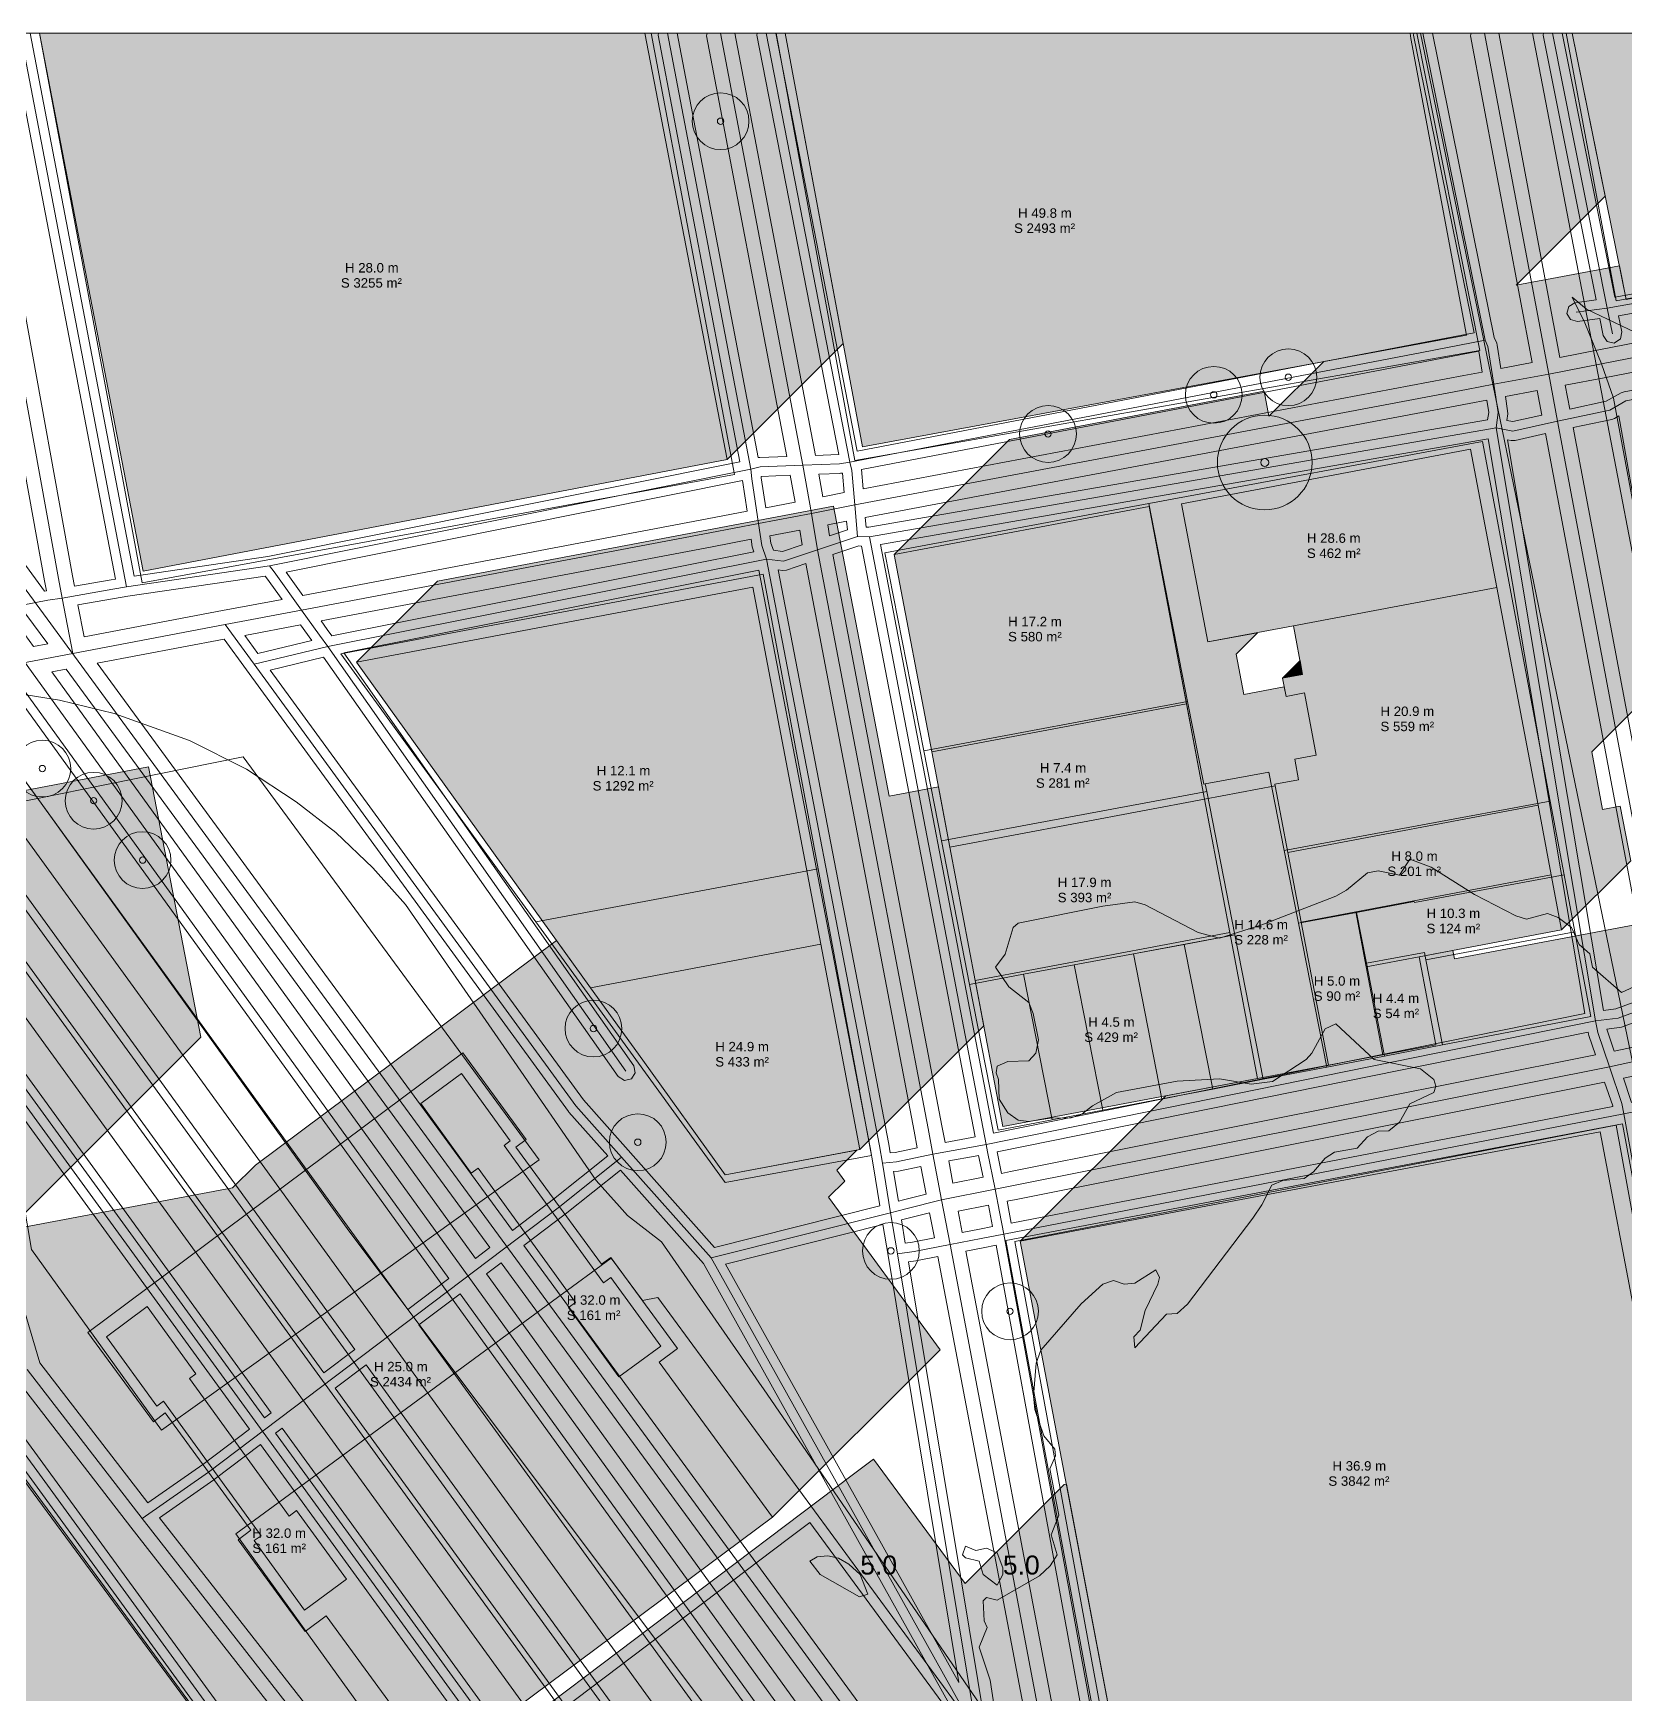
# Model space of a CAD drawing. Header units: metres. Extents: x -8 to 1190, y -11 to 1223.
# Drawn here: x 576 to 744, y 1043.2 to 1218.6 of the extents above; entities that cross this region are included whole.
import ezdxf

# ---------------------------------------------------------------- set-up
doc = ezdxf.new("R2010")
doc.units = ezdxf.units.M
doc.header["$MEASUREMENT"] = 0
for name, color, linetype, lineweight, true_color in [('TPX_BUILDING_AREAS_TEXT', 7, 'CONTINUOUS', 0, 0x000000), ('TPX_BUILDING_HEIGHTS_TEXT', 7, 'CONTINUOUS', 0, 0x000000), ('TPX_BUILDINGS', 7, 'CONTINUOUS', 0, 0x000000), ('TPX_BUILDINGS_HATCH', 7, 'CONTINUOUS', 0, 0xf0f0f0), ('TPX_BUILDINGS_SHADOWS_HATCH', 7, 'CONTINUOUS', 0, 0x000000), ('TPX_BUILDINGS_SHADOWS_OUTLINES', 7, 'CONTINUOUS', 0, 0x000000), ('TPX_CADASTRES', 7, 'CONTINUOUS', 0, 0x646464), ('TPX_CONTOUR_LINES_5M', 7, 'CONTINUOUS', 0, 0x969696), ('TPX_CONTOUR_LINES_5M_TEXT', 7, 'CONTINUOUS', 0, 0x000000), ('TPX_FRAME_PROJECT', 7, 'CONTINUOUS', 0, 0x000000), ('TPX_RAILWAYS_AXES', 7, 'CONTINUOUS', 0, 0x464646), ('TPX_ROADS_AXES', 7, 'CONTINUOUS', 0, 0x323232), ('TPX_ROADS_CONTOURS', 7, 'CONTINUOUS', 0, 0x646464), ('TPX_VEGETATION_TREES_INDIVIDUAL', 7, 'CONTINUOUS', 0, 0x136734)]:
    doc.layers.add(name, color=color, linetype=linetype, lineweight=lineweight, true_color=true_color)
doc.styles.add('TPX_TEXTE', font='arial.ttf')

# ---------------------------------------------------------------- blocks, each defined once
blk = doc.blocks.new('TREETR003_CR030')
at = {"layer": 'TPX_VEGETATION_TREES_INDIVIDUAL'}
for radius in [3, 0.333]:
    blk.add_circle((0, 0, 0.04), radius, dxfattribs=at)
blk = doc.blocks.new('TREETR004_CR050')
at = {"layer": 'TPX_VEGETATION_TREES_INDIVIDUAL'}
for radius in [5, 0.417]:
    blk.add_circle((0, 0, 0.04), radius, dxfattribs=at)

msp = doc.modelspace()

# ---------------------------------------------------------------- hatches: boundary and pattern name
at = {"layer": 'TPX_BUILDINGS_HATCH'}
for points in [[(640.59, 1218.59), (576.65, 1218.59), (587.59, 1161.78), (649.25, 1173.58), (640.59, 1218.59)], [(721.37, 1218.59), (655.4, 1218.59), (663.54, 1174.91), (699.76, 1181.61), (727.32, 1186.71), (721.47, 1218.05), (721.37, 1218.59)], [(784.82, 1218.59), (738.49, 1218.59), (744.2, 1190.48), (788.5, 1198.97), (784.82, 1218.59)], [(727.74, 1174.65), (697.23, 1168.9), (700.01, 1154.3), (709.07, 1156), (730.52, 1160.04), (727.74, 1174.65)], [(693.81, 1168.61), (666.9, 1163.54), (670.86, 1142.71), (697.76, 1147.78), (693.81, 1168.61)], [(651.96, 1160.07), (610.13, 1152.15), (634.85, 1117.77), (659.15, 1122.37), (651.96, 1160.07)], [(709.61, 1139.75), (707.11, 1139.27), (707.14, 1139.1), (708.47, 1132.07), (734.89, 1137.05), (730.52, 1160.04), (709.07, 1156), (710.03, 1150.88), (707.91, 1150.49), (708.28, 1148.55), (710.22, 1148.91), (711.47, 1142.33), (709.2, 1141.91), (709.61, 1139.75)], [(697.76, 1147.78), (670.86, 1142.71), (672.77, 1132.62), (699.68, 1137.69), (697.76, 1147.78)], [(707.14, 1139.1), (699.68, 1137.69), (702.36, 1123.6), (705.28, 1108.2), (712.75, 1109.6), (709.87, 1124.71), (708.47, 1132.07), (707.14, 1139.1)], [(699.68, 1137.69), (672.77, 1132.62), (675.45, 1118.53), (702.36, 1123.6), (699.68, 1137.69)], [(734.89, 1137.05), (708.47, 1132.07), (709.87, 1124.71), (715.63, 1125.79), (736.28, 1129.69), (734.89, 1137.05)], [(736.28, 1129.69), (715.63, 1125.79), (716.73, 1120), (722.33, 1121.06), (737.38, 1123.88), (736.28, 1129.69)], [(715.63, 1125.79), (709.87, 1124.71), (712.75, 1109.6), (718.5, 1110.68), (716.73, 1120), (715.63, 1125.79)], [(702.36, 1123.6), (675.45, 1118.53), (678.38, 1103.13), (705.28, 1108.2), (702.36, 1123.6)], [(659.15, 1122.37), (634.85, 1117.77), (640.35, 1110.12), (649.05, 1098.01), (663.29, 1100.7), (659.15, 1122.37)], [(722.33, 1121.06), (716.73, 1120), (718.5, 1110.68), (724.1, 1111.74), (722.33, 1121.06)], [(621.23, 1108.72), (616.93, 1105.54), (622.25, 1098.21), (622.96, 1098.73), (633.25, 1084.53), (632.53, 1084.01), (637.84, 1076.68), (642.26, 1079.94), (637, 1087.19), (636.22, 1086.62), (625.71, 1101.12), (626.37, 1101.62), (621.23, 1108.72)], [(741.44, 1102.55), (680.22, 1091), (691.72, 1030.41), (717.1, 1035.2), (728.14, 1037.27), (752.94, 1041.95), (741.44, 1102.55)], [(588.03, 1084.1), (583.73, 1080.92), (589.05, 1073.59), (589.76, 1074.12), (600.05, 1059.91), (599.34, 1059.39), (604.65, 1052.06), (609.06, 1055.32), (603.81, 1062.57), (603.03, 1061.99), (592.51, 1076.5), (593.18, 1076.99), (588.03, 1084.1)], [(569.2, 1069.42), (518.79, 1059.92), (530.17, 999.98), (598.13, 1012.78), (592.58, 1041.95), (571.91, 1069.93), (569.2, 1069.42)], [(655.74, 1059.6), (616.95, 1030.29), (625.75, 1018.34), (676.64, 1027.67), (674.84, 1037.36), (674.58, 1038.75), (657.99, 1061.29), (655.74, 1059.6)]]:
    msp.add_hatch(color=256, dxfattribs=at).paths.add_polyline_path(points)
h = msp.add_hatch(color=256, dxfattribs=at)
h.paths.add_polyline_path([(621.35, 1110.9), (581.77, 1081.38), (588.69, 1071.93), (589.94, 1072.87), (594.5, 1066.63), (598.98, 1060.49), (597.64, 1059.49), (604.72, 1049.8), (606.94, 1051.45), (618.62, 1035.46), (654.06, 1061.87), (642.1, 1078.25), (644.01, 1079.68), (636.98, 1089.3), (636, 1088.57), (631.55, 1094.65), (626.96, 1100.93), (628.05, 1101.74), (621.35, 1110.9)])
h.paths.add_polyline_path([(583.73, 1080.92), (588.03, 1084.1), (593.18, 1076.99), (592.51, 1076.5), (603.03, 1061.99), (603.81, 1062.57), (609.06, 1055.32), (604.65, 1052.06), (599.34, 1059.39), (600.05, 1059.91), (589.76, 1074.12), (589.05, 1073.59), (583.73, 1080.92)], flags=16)
h.paths.add_polyline_path([(616.93, 1105.54), (621.23, 1108.72), (626.37, 1101.62), (625.71, 1101.12), (636.22, 1086.62), (637, 1087.19), (642.26, 1079.94), (637.84, 1076.68), (632.53, 1084.01), (633.25, 1084.53), (622.96, 1098.73), (622.25, 1098.21), (616.93, 1105.54)], flags=16)
at = {"layer": 'TPX_BUILDINGS_SHADOWS_HATCH'}
for points in [[(655.4, 1218.59), (640.59, 1218.59), (649.25, 1173.58), (661.51, 1185.83), (655.4, 1218.59)], [(679.07, 1175.7), (666.9, 1163.54), (693.81, 1168.61), (697.8, 1147.61), (699.68, 1137.69), (707.14, 1139.1), (707.11, 1139.27), (709.61, 1139.75), (709.2, 1141.91), (711.47, 1142.33), (710.22, 1148.91), (708.28, 1148.55), (708.09, 1149.55), (703.81, 1148.74), (703, 1153.01), (705.26, 1155.28), (700.01, 1154.3), (697.23, 1168.9), (727.74, 1174.65), (730.52, 1160.04), (734.89, 1137.05), (736.28, 1129.69), (737.38, 1123.88), (744.67, 1131.17), (743.56, 1136.97), (741.7, 1136.62), (740.55, 1142.7), (749.67, 1151.82), (745.29, 1174.82), (746.44, 1175.97), (746.06, 1178.01), (784.48, 1185.15), (819.05, 1191.58), (859.88, 1199.19), (859.75, 1199.91), (866.86, 1201.23), (891.44, 1205.8), (894.29, 1190.61), (895.4, 1184.67), (897.24, 1174.88), (902.83, 1145.06), (918.84, 1161.07), (917.26, 1169.49), (935.94, 1172.98), (939.83, 1152.29), (938.95, 1152.13), (923.37, 1136.55), (960.25, 1143.4), (976.44, 1146.42), (978, 1138.05), (986.69, 1139.63), (985.17, 1147.95), (996.24, 1150.06), (997.32, 1150.26), (1004.14, 1151.54), (1004.46, 1149.85), (1020.4, 1152.83), (1020.07, 1154.53), (1027.05, 1155.83), (1029.95, 1140.41), (1035.53, 1146), (1035.36, 1147.33), (1034.89, 1150.83), (1034.26, 1155.66), (1050.19, 1157.72), (1059.35, 1158.9), (1064.57, 1159.57), (1066.42, 1145.48), (1070.14, 1117.22), (1071.99, 1103.14), (1080.62, 1111.76), (1078.77, 1125.85), (1080.89, 1127.97), (1077.17, 1156.23), (1074.81, 1155.92), (1073.19, 1168.2), (1070.34, 1167.83), (1070.1, 1169.65), (1060.93, 1168.47), (1058.81, 1166.34), (1042.89, 1164.29), (1039.46, 1160.86), (1038.29, 1167.07), (1031.32, 1165.77), (1029.16, 1163.61), (1015.7, 1161.1), (1015.38, 1162.78), (1014.03, 1162.53), (1013.32, 1166.27), (1010.2, 1165.69), (1001.24, 1164.03), (998.68, 1161.46), (998.3, 1163.48), (997.44, 1163.32), (983.21, 1160.67), (976.22, 1159.38), (950.63, 1154.62), (947.83, 1169.55), (946.46, 1176.87), (917.14, 1171.42), (914.32, 1186.49), (911.28, 1202.67), (910.81, 1205.15), (908.36, 1204.69), (905.75, 1218.59), (898.61, 1218.59), (882.5, 1215.6), (882.35, 1216.41), (865.32, 1213.24), (851.99, 1210.77), (851.33, 1214.3), (852.37, 1214.5), (852.21, 1215.36), (851.11, 1215.16), (851.24, 1215.29), (850.62, 1218.59), (843.82, 1218.59), (845.51, 1209.56), (838.37, 1208.23), (823.21, 1205.42), (812.73, 1203.47), (801.67, 1201.42), (800.53, 1201.2), (798.48, 1199.15), (760.06, 1192.01), (750.35, 1182.3), (748.64, 1191.33), (744.2, 1190.48), (743.48, 1194.02), (732.58, 1191.97), (741.99, 1201.38), (738.49, 1218.59), (721.37, 1218.59), (721.47, 1218.05), (727.32, 1186.71), (712.26, 1183.92), (706.47, 1178.14), (705.97, 1180.77), (679.07, 1175.7)], [(618.69, 1160.71), (610.13, 1152.15), (651.96, 1160.07), (659.15, 1122.37), (663.29, 1100.7), (676.36, 1113.77), (675.45, 1118.53), (672.77, 1132.62), (671.57, 1138.99), (666.36, 1138.01), (660.51, 1168.63), (618.69, 1160.71)], [(709.76, 1152.34), (707.91, 1150.49), (710.03, 1150.88), (709.76, 1152.34)]]:
    msp.add_hatch(color=256, dxfattribs=at).paths.add_polyline_path(points)
h = msp.add_hatch(color=256, dxfattribs=at)
h.paths.add_polyline_path([(268.93, 1099), (255.77, 1085.84), (296.74, 1093.81), (313.88, 1097.15), (334.66, 1101.2), (378.18, 1109.74), (389.82, 1112.03), (397.33, 1073.16), (395.72, 1072.85), (371.53, 1068.21), (372.17, 1065.02), (396.21, 1069.77), (397.57, 1070.03), (400.61, 1054.71), (394.64, 1053.53), (386.35, 1045.24), (377.21, 1043.52), (375.98, 1049.85), (375.22, 1049.7), (367.09, 1048.1), (345.83, 1044.1), (343.57, 1043.66), (342.18, 1042.27), (290.96, 1032.4), (271.87, 1013.31), (323.09, 1023.18), (331.38, 1024.93), (340, 1026.44), (347.32, 1027.62), (373.69, 1032.58), (412.3, 1039.86), (418.87, 1005.23), (380.26, 997.97), (379.03, 1004.5), (376.5, 1004.02), (378.62, 992.88), (396.72, 996.29), (398.04, 989.36), (407.41, 991.12), (406.11, 997.96), (420.15, 1000.61), (421.45, 993.78), (423.17, 984.48), (423.09, 983.31), (422.96, 982.75), (422.77, 982.2), (422.22, 981.19), (421.87, 980.72), (436.44, 995.3), (432.9, 1013.92), (432.35, 1016.83), (430.03, 1016.39), (432.05, 1018.41), (427.43, 1042.71), (430.35, 1043.26), (466.3, 1050.03), (499.71, 1056.33), (511.1, 996.38), (501.76, 994.62), (480.8, 973.67), (514.79, 980.13), (530.79, 896.64), (546.47, 912.33), (543.22, 929.52), (540.15, 945.77), (550.7, 947.75), (550.91, 946.66), (559.37, 948.24), (558.59, 952.36), (570.75, 954.63), (571.31, 951.61), (573.76, 938.68), (563.85, 936.81), (564.78, 931.88), (574.69, 933.73), (579.73, 907.08), (583.84, 911.19), (574.55, 960.35), (583.88, 962.1), (583.09, 966.31), (579.92, 965.72), (577.62, 963.42), (576.11, 963.14), (574.72, 961.75), (572.46, 961.32), (568.26, 960.54), (566.38, 970.35), (566.79, 970.76), (551.01, 967.81), (553.05, 957.02), (549.46, 956.35), (549.28, 957.26), (538.36, 955.23), (533.05, 983.33), (547.56, 986.05), (578.27, 991.8), (585.99, 993.25), (593.84, 994.72), (601.05, 996.07), (603.81, 981.47), (604.21, 979.37), (616.56, 913.97), (621.94, 919.35), (609.58, 984.74), (609.19, 986.85), (614.21, 991.87), (611.45, 1006.46), (606.77, 1005.59), (604.43, 1017.96), (603.05, 1017.7), (625.21, 1039.86), (625.12, 1040.3), (618.62, 1035.46), (606.94, 1051.45), (604.72, 1049.8), (597.64, 1059.49), (598.98, 1060.49), (594.5, 1066.63), (589.94, 1072.87), (588.69, 1071.93), (581.77, 1081.38), (621.35, 1110.9), (628.05, 1101.74), (626.96, 1100.93), (631.55, 1094.65), (636, 1088.57), (636.98, 1089.3), (644.01, 1079.68), (642.1, 1078.25), (654.06, 1061.87), (671.74, 1079.55), (659.98, 1095.65), (661.68, 1097.36), (660.84, 1098.52), (662.95, 1100.64), (649.05, 1098.01), (640.35, 1110.12), (634.85, 1117.77), (631.25, 1122.77), (599.45, 1099.06), (597.03, 1096.64), (596.28, 1096.5), (573.3, 1092.17), (593.68, 1112.55), (588.17, 1141.12), (571.6, 1137.94), (557.63, 1157.44), (527.3, 1151.35), (526.67, 1154.44), (504.39, 1150.67), (501.07, 1154.98), (498.5, 1158.3), (496.47, 1169.38), (495.86, 1172.72), (494.85, 1178.67), (476.56, 1175), (419.36, 1117.79), (453.99, 1124.75), (454.4, 1122.69), (486.04, 1129.05), (498.08, 1069.47), (472.76, 1064.38), (431.81, 1056.15), (428.74, 1071.36), (408.7, 1067.59), (408.02, 1066.91), (405.77, 1078.23), (404.41, 1077.97), (401.58, 1077.41), (408.64, 1084.48), (401.13, 1123.35), (389.49, 1121.05), (348.09, 1112.93), (347.81, 1114.35), (327.03, 1110.3), (309.89, 1106.96), (268.93, 1099)])
h.paths.add_polyline_path([(503.86, 1132.62), (540.09, 1139.9), (555.29, 1118.69), (556.76, 1115.87), (557.51, 1112.19), (517.77, 1104.21), (518.03, 1102.88), (527.82, 1104.85), (539.14, 1106.8), (557.34, 1110.29), (562.85, 1081.72), (535.33, 1076.46), (534.85, 1075.99), (534.78, 1076.36), (533.63, 1076.14), (533.53, 1076.58), (515.91, 1073.05), (509.93, 1102.64), (503.86, 1132.62)], flags=16)
h.paths.add_polyline_path([(518.79, 1059.92), (569.2, 1069.42), (571.91, 1069.93), (592.58, 1041.95), (598.13, 1012.78), (530.17, 999.98), (518.79, 1059.92)], flags=16)
h = msp.add_hatch(color=256, dxfattribs=at)
h.paths.add_polyline_path([(623.67, 1037.01), (616.95, 1030.29), (655.74, 1059.6), (657.99, 1061.29), (674.58, 1038.75), (674.84, 1037.36), (676.64, 1027.67), (640.59, 1021.06), (619.5, 999.97), (639.07, 1003.63), (648.18, 990.73), (653.39, 963.1), (656.94, 963.76), (660.45, 945.19), (675.69, 948.03), (677.41, 938.91), (661.32, 935.9), (663.79, 922.76), (724.74, 983.72), (723.79, 988.76), (727.16, 992.12), (724.14, 1008.12), (726.2, 1020.25), (745.42, 1023.85), (746.78, 1016.64), (750.71, 1017.37), (751.81, 1011.56), (757.12, 1012.56), (767.64, 956.87), (770.24, 943.11), (774.48, 947.35), (771.89, 961.11), (765.8, 993.32), (783.15, 1010.67), (780.27, 1025.09), (856.01, 1040.13), (914.82, 1051.8), (919.34, 1029.13), (929.49, 978.31), (946.46, 995.28), (936.31, 1046.1), (943.17, 1052.95), (939.51, 1052.26), (938.08, 1059.8), (950.01, 1062.05), (960.88, 1064.1), (966.95, 1065.25), (974.69, 1066.71), (974.81, 1066.07), (979.58, 1066.98), (979.46, 1067.62), (981.2, 1067.94), (992.62, 1070.1), (994.37, 1070.43), (994.49, 1069.79), (999.26, 1070.69), (999.14, 1071.33), (1002.34, 1071.93), (1008.56, 1073.11), (1014.56, 1074.24), (1020.56, 1075.38), (1026.63, 1076.52), (1032.63, 1077.66), (1038.62, 1078.79), (1044.84, 1079.97), (1048.04, 1080.57), (1051.16, 1064.16), (1041.93, 1062.42), (1047.2, 1034.72), (1061.13, 1048.65), (1057.06, 1070.06), (1065.09, 1078.09), (1061.97, 1094.5), (1058.77, 1093.9), (1052.55, 1092.72), (1046.56, 1091.59), (1040.56, 1090.45), (1034.49, 1089.31), (1028.49, 1088.17), (1022.49, 1087.04), (1016.27, 1085.86), (1013.07, 1085.26), (1011.06, 1083.24), (1008.16, 1082.7), (1007.68, 1085.16), (996.26, 1083.01), (993.93, 1080.67), (992.19, 1080.34), (991.37, 1079.53), (987.54, 1078.8), (981.39, 1072.65), (981.26, 1073.28), (974.26, 1071.96), (974.16, 1072.46), (968.1, 1071.31), (963.15, 1066.36), (955.44, 1064.91), (955.39, 1065.18), (963.89, 1073.68), (962.17, 1082.29), (956.29, 1081.19), (953.66, 1095.22), (929.3, 1090.38), (918.69, 1146.86), (853.68, 1134.72), (852.9, 1133.95), (821.49, 1128.08), (820.15, 1126.73), (811.24, 1125.07), (810.71, 1127.93), (805.52, 1126.96), (803.03, 1126.5), (774.74, 1121.25), (769.86, 1116.37), (769.13, 1120.2), (757.31, 1118.01), (755.73, 1126.42), (726.08, 1120.82), (725.9, 1121.73), (722.33, 1121.06), (724.1, 1111.74), (718.5, 1110.68), (712.75, 1109.6), (705.28, 1108.2), (695.59, 1106.37), (680.22, 1091), (741.44, 1102.55), (752.94, 1041.95), (746.74, 1040.78), (736.74, 1030.78), (735.73, 1036.07), (717.92, 1032.72), (717.44, 1035.26), (717.1, 1035.2), (691.72, 1030.41), (685.08, 1065.35), (684.84, 1065.31), (674.39, 1054.85), (664.7, 1068.01), (662.46, 1066.32), (623.67, 1037.01)])
h.paths.add_polyline_path([(659.31, 964.85), (672.09, 967.23), (674.77, 952.95), (662, 950.57), (659.31, 964.85)], flags=16)
h.paths.add_polyline_path([(694.88, 1013.8), (717.77, 1018.11), (723.41, 988.45), (723.42, 988.38), (711.34, 986.11), (696.31, 1006.22), (694.88, 1013.8)], flags=16)
h.paths.add_polyline_path([(759.54, 1106.05), (791.6, 1112.03), (808.62, 1115.21), (840.03, 1121.08), (905.04, 1133.21), (916.41, 1072.75), (882.26, 1066.38), (872.98, 1057.1), (818.83, 1046.35), (826.98, 1054.49), (826.7, 1056.01), (787.51, 1048.69), (783.55, 1047.95), (770.91, 1045.59), (769.41, 1053.57), (768.07, 1060.68), (766.7, 1067.95), (765.22, 1075.82), (762.41, 1090.78), (759.54, 1106.05)], flags=16)

# ---------------------------------------------------------------- linework, layer by layer
at = {"layer": 'TPX_BUILDINGS', "elevation": 0.04}
for points in [[(640.59, 1218.59), (576.65, 1218.59), (587.59, 1161.78), (649.25, 1173.58)], [(721.37, 1218.59), (655.4, 1218.59), (663.54, 1174.91), (699.76, 1181.61), (727.32, 1186.71), (721.47, 1218.05)], [(784.82, 1218.59), (738.49, 1218.59), (744.2, 1190.48), (788.5, 1198.97)], [(727.74, 1174.65), (697.23, 1168.9), (700.01, 1154.3), (709.07, 1156), (730.52, 1160.04)], [(693.81, 1168.61), (666.9, 1163.54), (670.86, 1142.71), (697.76, 1147.78)], [(651.96, 1160.07), (610.13, 1152.15), (634.85, 1117.77), (659.15, 1122.37)], [(709.61, 1139.75), (707.11, 1139.27), (707.14, 1139.1), (708.47, 1132.07), (734.89, 1137.05), (730.52, 1160.04), (709.07, 1156), (710.03, 1150.88), (707.91, 1150.49), (708.28, 1148.55), (710.22, 1148.91), (711.47, 1142.33), (709.2, 1141.91)], [(697.76, 1147.78), (670.86, 1142.71), (672.77, 1132.62), (699.68, 1137.69)], [(707.14, 1139.1), (699.68, 1137.69), (702.36, 1123.6), (705.28, 1108.2), (712.75, 1109.6), (709.87, 1124.71), (708.47, 1132.07)], [(699.68, 1137.69), (672.77, 1132.62), (675.45, 1118.53), (702.36, 1123.6)], [(734.89, 1137.05), (708.47, 1132.07), (709.87, 1124.71), (715.63, 1125.79), (736.28, 1129.69)], [(736.28, 1129.69), (715.63, 1125.79), (716.73, 1120), (722.33, 1121.06), (737.38, 1123.88)], [(715.63, 1125.79), (709.87, 1124.71), (712.75, 1109.6), (718.5, 1110.68), (716.73, 1120)], [(702.36, 1123.6), (675.45, 1118.53), (678.38, 1103.13), (705.28, 1108.2)], [(659.15, 1122.37), (634.85, 1117.77), (640.35, 1110.12), (649.05, 1098.01), (663.29, 1100.7)], [(722.33, 1121.06), (716.73, 1120), (718.5, 1110.68), (724.1, 1111.74)], [(621.35, 1110.9), (581.77, 1081.38), (588.69, 1071.93), (589.94, 1072.87), (594.5, 1066.63), (598.98, 1060.49), (597.64, 1059.49), (604.72, 1049.8), (606.94, 1051.45), (618.62, 1035.46), (654.06, 1061.87), (642.1, 1078.25), (644.01, 1079.68), (636.98, 1089.3), (636, 1088.57), (631.55, 1094.65), (626.96, 1100.93), (628.05, 1101.74)], [(616.93, 1105.54), (621.23, 1108.72), (626.37, 1101.62), (625.71, 1101.12), (636.22, 1086.62), (637, 1087.19), (642.26, 1079.94), (637.84, 1076.68), (632.53, 1084.01), (633.25, 1084.53), (622.96, 1098.73), (622.25, 1098.21)], [(621.23, 1108.72), (616.93, 1105.54), (622.25, 1098.21), (622.96, 1098.73), (633.25, 1084.53), (632.53, 1084.01), (637.84, 1076.68), (642.26, 1079.94), (637, 1087.19), (636.22, 1086.62), (625.71, 1101.12), (626.37, 1101.62)], [(741.44, 1102.55), (680.22, 1091), (691.72, 1030.41), (717.1, 1035.2), (728.14, 1037.27), (752.94, 1041.95)], [(588.03, 1084.1), (583.73, 1080.92), (589.05, 1073.59), (589.76, 1074.12), (600.05, 1059.91), (599.34, 1059.39), (604.65, 1052.06), (609.06, 1055.32), (603.81, 1062.57), (603.03, 1061.99), (592.51, 1076.5), (593.18, 1076.99)], [(583.73, 1080.92), (588.03, 1084.1), (593.18, 1076.99), (592.51, 1076.5), (603.03, 1061.99), (603.81, 1062.57), (609.06, 1055.32), (604.65, 1052.06), (599.34, 1059.39), (600.05, 1059.91), (589.76, 1074.12), (589.05, 1073.59)], [(569.2, 1069.42), (518.79, 1059.92), (530.17, 999.98), (598.13, 1012.78), (592.58, 1041.95), (571.91, 1069.93)], [(655.74, 1059.6), (616.95, 1030.29), (625.75, 1018.34), (676.64, 1027.67), (674.84, 1037.36), (674.58, 1038.75), (657.99, 1061.29)]]:
    msp.add_lwpolyline(points, close=True, dxfattribs=at)
at = {"layer": 'TPX_BUILDINGS_SHADOWS_OUTLINES', "elevation": 0.04}
for points in [[(655.4, 1218.59), (640.59, 1218.59), (649.25, 1173.58), (661.51, 1185.83)], [(618.69, 1160.71), (610.13, 1152.15), (651.96, 1160.07), (659.15, 1122.37), (663.29, 1100.7), (676.36, 1113.77), (675.45, 1118.53), (672.77, 1132.62), (671.57, 1138.99), (666.36, 1138.01), (660.51, 1168.63)], [(709.76, 1152.34), (707.91, 1150.49), (710.03, 1150.88)], [(518.79, 1059.92), (569.2, 1069.42), (571.91, 1069.93), (592.58, 1041.95), (598.13, 1012.78), (530.17, 999.98)]]:
    msp.add_lwpolyline(points, close=True, dxfattribs=at)
for points in [[(744.2, 1190.48), (743.48, 1194.02), (732.58, 1191.97), (741.99, 1201.38), (738.49, 1218.59), (721.37, 1218.59), (721.47, 1218.05), (727.32, 1186.71), (712.26, 1183.92), (706.47, 1178.14), (705.97, 1180.77), (679.07, 1175.7), (666.9, 1163.54), (693.81, 1168.61), (697.8, 1147.61), (699.68, 1137.69), (707.14, 1139.1), (707.11, 1139.27), (709.61, 1139.75), (709.2, 1141.91), (711.47, 1142.33), (710.22, 1148.91), (708.28, 1148.55), (708.09, 1149.55), (703.81, 1148.74), (703, 1153.01), (705.26, 1155.28), (700.01, 1154.3), (697.23, 1168.9), (727.74, 1174.65), (730.52, 1160.04), (734.89, 1137.05), (736.28, 1129.69), (737.38, 1123.88), (744.67, 1131.17), (743.56, 1136.97), (741.7, 1136.62), (740.55, 1142.7), (749.67, 1151.82)], [(618.62, 1035.46), (606.94, 1051.45), (604.72, 1049.8), (597.64, 1059.49), (598.98, 1060.49), (594.5, 1066.63), (589.94, 1072.87), (588.69, 1071.93), (581.77, 1081.38), (621.35, 1110.9), (628.05, 1101.74), (626.96, 1100.93), (631.55, 1094.65), (636, 1088.57), (636.98, 1089.3), (644.01, 1079.68), (642.1, 1078.25), (654.06, 1061.87), (671.74, 1079.55), (659.98, 1095.65), (661.68, 1097.36), (660.84, 1098.52), (662.95, 1100.64), (649.05, 1098.01), (640.35, 1110.12), (634.85, 1117.77), (631.25, 1122.77), (599.45, 1099.06), (597.03, 1096.64), (596.28, 1096.5), (573.3, 1092.17), (593.68, 1112.55), (588.17, 1141.12), (571.6, 1137.94)], [(755.73, 1126.42), (726.08, 1120.82), (725.9, 1121.73), (722.33, 1121.06), (724.1, 1111.74), (718.5, 1110.68), (712.75, 1109.6), (705.28, 1108.2), (695.59, 1106.37), (680.22, 1091), (741.44, 1102.55), (752.94, 1041.95)], [(691.72, 1030.41), (685.08, 1065.35), (684.84, 1065.31), (674.39, 1054.85), (664.7, 1068.01), (662.46, 1066.32), (623.67, 1037.01)], [(616.95, 1030.29), (655.74, 1059.6), (657.99, 1061.29), (674.58, 1038.75)]]:
    msp.add_lwpolyline(points, dxfattribs=at)
at = {"layer": 'TPX_CADASTRES', "elevation": 0.02}
for points in [[(641.25, 1218.59), (576.66, 1218.59), (587.5, 1160.56), (650.04, 1171.97)], [(722.1, 1218.59), (654.43, 1218.59), (662.75, 1173.46), (728.74, 1185.09)], [(784.83, 1218.59), (737.85, 1218.59), (743.15, 1190.33), (788.52, 1198.85)], [(729.02, 1175.47), (693.78, 1168.91), (697.88, 1148), (699.59, 1139.28), (699.74, 1139.31), (706.47, 1140.56), (708.09, 1132.27), (736.17, 1137.5)], [(693.78, 1168.91), (665.92, 1163.73), (670.02, 1142.81), (697.88, 1148)], [(653.08, 1161.45), (608.46, 1153.05), (629.06, 1124.73), (658.88, 1130.34)], [(697.88, 1148), (670.02, 1142.81), (671.89, 1133.31), (699.9, 1138.52), (699.74, 1139.31), (699.59, 1139.28)], [(592.07, 1140.93), (568.07, 1136.09), (573.46, 1104.11), (575.82, 1090.12), (581.87, 1081.71), (589.53, 1071.05), (594.07, 1074.3), (606.12, 1082.93), (611.32, 1086.66), (623.89, 1095.65), (629.41, 1099.6), (621.74, 1110.06), (598.17, 1142.16)], [(706.47, 1140.56), (699.74, 1139.31), (699.9, 1138.52), (702.87, 1123.36), (705.87, 1108.11), (712.58, 1109.4), (709.6, 1124.6), (708.09, 1132.27)], [(699.9, 1138.52), (671.89, 1133.31), (674.87, 1118.14), (680.55, 1119.2), (685.9, 1120.2), (692.18, 1121.37), (702.87, 1123.36)], [(736.17, 1137.5), (708.09, 1132.27), (709.6, 1124.6), (715.72, 1125.74), (721.82, 1126.88), (721.84, 1126.77), (737.63, 1129.71)], [(658.88, 1130.34), (629.06, 1124.73), (649.06, 1097.22), (664.52, 1100.06)], [(721.82, 1126.88), (715.72, 1125.74), (716.77, 1120.36), (722.88, 1121.5), (723.03, 1120.74), (738.77, 1123.67), (737.63, 1129.71), (721.84, 1126.77)], [(715.72, 1125.74), (709.6, 1124.6), (712.58, 1109.4), (718.69, 1110.57), (716.77, 1120.36)], [(702.87, 1123.36), (697.53, 1122.36), (700.53, 1107.08), (705.87, 1108.11)], [(738.77, 1123.67), (723.03, 1120.74), (724.79, 1111.74), (740.45, 1114.74)], [(692.18, 1121.37), (685.9, 1120.2), (688.92, 1104.85), (695.18, 1106.06)], [(697.53, 1122.36), (692.18, 1121.37), (695.18, 1106.06), (700.53, 1107.08)], [(722.88, 1121.5), (716.77, 1120.36), (718.69, 1110.57), (724.79, 1111.74), (723.03, 1120.74)], [(680.55, 1119.2), (674.87, 1118.14), (677.89, 1102.74), (683.58, 1103.83)], [(685.9, 1120.2), (680.55, 1119.2), (683.58, 1103.83), (688.92, 1104.85)], [(743.8, 1103.4), (678.69, 1091.07), (690.35, 1028.2), (755.56, 1040.44)], [(601.87, 1063.39), (597.4, 1060.1), (605.06, 1049.44), (610.42, 1042), (611.09, 1038.51), (626.03, 1017.52), (633.74, 1018.99), (673.92, 1026.69), (677.52, 1027.38), (675.03, 1039.99), (641.94, 1085.07), (640.31, 1084.76), (637.03, 1089.23), (631.35, 1085.06)], [(570.88, 1071.66), (517.26, 1061.4), (528.93, 999.59), (598.63, 1012.36), (592.7, 1042.01)]]:
    msp.add_lwpolyline(points, close=True, dxfattribs=at)
at = {"layer": 'TPX_CONTOUR_LINES_5M', "elevation": 0.05}
for points in [[(744.99, 1117.86), (743.71, 1117.29), (740.62, 1119.95), (740.35, 1121.36), (739.24, 1122.36), (738.42, 1124.13), (737, 1125.19), (735.88, 1125.62), (733.65, 1125.01), (732.53, 1125.37), (728.19, 1127.62), (723.59, 1130.52), (721.36, 1131.37), (720.24, 1129.66), (718, 1130.14), (716.89, 1129.9), (714.65, 1128.1), (713.53, 1127.46), (705.71, 1124.44), (701.24, 1123.03), (699.01, 1123.63), (693.42, 1126.53), (692.3, 1126.85), (688.95, 1126.41), (680.01, 1124.59), (679.46, 1124.13), (678.61, 1121.34), (677.61, 1119.95), (679.01, 1117.86), (681.13, 1116.24), (681.58, 1115.07), (682.13, 1112.28), (681.86, 1110.88), (681.13, 1110.07), (678.89, 1110), (677.77, 1109.49), (677.66, 1108.79), (677.9, 1108.1), (677.99, 1106), (678.89, 1104.58), (680.01, 1103.8), (681.13, 1103.64), (683.36, 1103.99), (685.6, 1104.05), (686.71, 1104.44), (687.83, 1105.32), (690.39, 1106.7), (696.77, 1107.92), (701.24, 1108.17), (704.59, 1107.58), (706.83, 1107.89), (710.41, 1110.19), (711.01, 1110.88), (712.42, 1113.45), (713.53, 1113.97), (717.59, 1110.19), (722.47, 1109.22), (723.88, 1108.1), (724.09, 1107.4), (723.89, 1106.7), (721.36, 1105.51), (720.24, 1103.57), (719.12, 1102.67), (718, 1102.64), (716.89, 1102.05), (715.77, 1100.84), (713.39, 1100.43), (712.42, 1099.77), (711.18, 1098.34), (710.18, 1097.64), (707.95, 1097.41), (706.76, 1096.94), (705.73, 1094.85), (704.76, 1093.46), (697.89, 1084.38), (696.77, 1083.39), (695.65, 1083.31), (692.3, 1079.76), (692.22, 1080.91), (692.86, 1081.61), (693.39, 1083.7), (694.74, 1086.48), (694.9, 1087.18), (694.54, 1087.99), (692.3, 1086.58), (691.18, 1086.47), (690.07, 1086.85), (688.95, 1086.49), (686.64, 1084.39), (682.39, 1079.51), (681.88, 1078.12), (681.61, 1074.63), (681.77, 1073.24), (682.72, 1070.45), (683.88, 1069.06), (683.93, 1068.36), (683.34, 1066.97), (684.28, 1062.09), (683.46, 1059.99), (684.12, 1057.9), (683.36, 1056.71), (682.24, 1055.68), (677.77, 1053.11), (676.66, 1053.39), (676.3, 1053.02), (676.42, 1050.93), (676.73, 1050.23), (675.89, 1048.14), (677.02, 1044.66), (677.47, 1041.87)], [(658.78, 1057.67), (657.99, 1057.21), (659.07, 1055.81), (663.25, 1053.44), (664.12, 1053.72), (663.32, 1055.81), (662.13, 1056.91), (661.01, 1057.55), (659.89, 1057.79), (658.78, 1057.67)], [(674.42, 1058.81), (674.1, 1057.9), (674.42, 1057.56), (675.89, 1057.21), (676.29, 1055.81), (677.77, 1054.69), (678.38, 1055.81), (678.36, 1056.51), (677.77, 1058.09), (676.66, 1058.59), (675.54, 1058.36), (674.42, 1058.81)]]:
    msp.add_lwpolyline(points, dxfattribs=at)
at = {"layer": 'TPX_FRAME_PROJECT', "elevation": 0}
msp.add_lwpolyline([(0, 0), (1184.57, 0), (1184.57, 1218.59), (0, 1218.59)], close=True, dxfattribs=at)
at = {"layer": 'TPX_RAILWAYS_AXES', "elevation": 0.03}
for points in [[(503.25, 1218.59), (847.19, 744.72), (946.99, 607.2), (968.42, 575.43), (1008.22, 512.82)], [(1184.57, 271.44), (1149.77, 323.42), (1113.67, 378.15), (1079.37, 430.77), (1045.08, 483.39), (1019.87, 520.25), (972.84, 578.74), (950.08, 609.4), (850.27, 746.95), (507.95, 1218.59)], [(518.3, 1218.59), (609.33, 1092.09), (678.76, 999.55), (785.12, 851.41), (856.52, 751.46), (956.5, 613.89), (977.53, 581.95), (1015.05, 517.33), (1038.81, 479.12), (1073.11, 426.5), (1107.4, 373.89), (1143.51, 319.15), (1184.57, 257.83)], [(980.52, 584.29), (959.6, 616.05), (930.6, 655.87), (859.45, 753.57), (523.69, 1218.59)], [(722.46, 1218.59), (758.46, 1044), (792.67, 863.15), (833.81, 650.85), (840.42, 586.33), (846.61, 543.34), (856.45, 493.04), (884.29, 351.45), (916.92, 185.38), (919.58, 171.87), (926.28, 137.79), (935.34, 69.5), (942.77, 31.69), (949, 0)], [(968.98, 0), (962.05, 35.36), (954.91, 73.39), (937.42, 139.94), (934.76, 153.49), (895.39, 353.76), (867.6, 495.21), (857.4, 545.98), (849.42, 587.62), (842.81, 652.13), (802.16, 864.65), (767.5, 1045.86), (734.29, 1218.59)], [(738.49, 1190.71), (740.02, 1189.44), (745.92, 1186.62), (751.17, 1185.54), (756.82, 1185.44), (763.16, 1186.94), (773.11, 1189.79), (777.01, 1190.9), (786.74, 1192.74), (800.08, 1195.02), (805.84, 1196), (822.83, 1199.27), (868.78, 1208.11), (874.79, 1209.06), (881.56, 1209.72), (887.12, 1209.63)], [(746, 1163.21), (742.85, 1180.04), (741.58, 1183.68), (739.82, 1187.99), (738.49, 1190.71)], [(565.42, 1149.66), (572.12, 1149.22), (578.78, 1148.16), (584.54, 1146.74), (592.51, 1143.88)], [(625.68, 1111.56), (615.3, 1126.56), (611.85, 1130.43), (607.96, 1134.18), (603.74, 1137.4), (598.53, 1140.86), (592.51, 1143.88)], [(625.68, 1111.56), (635.43, 1097.41), (637.9, 1094.66), (638.75, 1093.71), (642.33, 1090.95), (653.5, 1074.85), (684.33, 1029.89), (689.91, 1021.51), (703.79, 1001.54)]]:
    msp.add_lwpolyline(points, dxfattribs=at)
at = {"layer": 'TPX_ROADS_AXES', "elevation": 0.03}
for points in [[(848.05, 643.87), (849.19, 644.13), (849.35, 644.17), (853.82, 645.19), (855.51, 646.12), (856.33, 647.25), (856.79, 648.79), (856.76, 650.69), (851.79, 675.49), (850.77, 681), (850.16, 687.38), (849.73, 695.34), (848.43, 710.94), (847.22, 720.24), (846.36, 724.95), (844.99, 729.76), (844.07, 732.41), (842.86, 735.06), (841.68, 737.27), (839.48, 740.66), (808.13, 783.61), (728.81, 893.25), (630.27, 1029.59), (492.86, 1218.59)], [(499.75, 1218.59), (869.96, 708.14)], [(1008.35, 541.26), (1004.94, 544.83), (1001.68, 548.63), (998.04, 552.93), (975.67, 583.17), (967.72, 592.48), (960.42, 601.57), (853.6, 749.36), (513.54, 1218.59)], [(862.07, 754.71), (527.09, 1218.59)], [(532.65, 1218.59), (553.75, 1189.11), (674.99, 1023.53), (702.21, 986.35), (715.14, 968.33), (720.62, 960.7), (738.42, 935.88), (762.78, 901.91), (866.75, 758.83)], [(568.22, 1218.59), (578.66, 1161.02), (579.04, 1158.94), (580.19, 1153.09)], [(600.93, 1162.33), (585.84, 1160.13), (574.66, 1218.59)], [(600.93, 1162.33), (651.77, 1172.55), (642.97, 1218.59)], [(648.56, 1218.59), (657.26, 1172.96), (658.16, 1167.85)], [(663.02, 1165.44), (662.74, 1168.77), (662.44, 1172.41), (662.22, 1173.29), (653.38, 1218.59)], [(664.29, 1165.41), (730.45, 1176.9), (732.24, 1176.56), (736.94, 1177.61), (742.46, 1178.77), (744.16, 1179.75), (892.77, 1207.88), (895.35, 1208.02), (900.41, 1209.06), (904.94, 1209.99), (906.96, 1210.56), (949.79, 1218.59)], [(722.72, 1218.59), (729.31, 1186.17), (729.59, 1185.49), (730.22, 1181.51), (730.69, 1178.55), (730.45, 1176.9), (740.97, 1114.28), (741.2, 1113.04), (742.42, 1109.44), (743.75, 1105.56), (743.95, 1104.45), (755.52, 1041.03), (755.86, 1038.9), (756.49, 1034.35), (757.12, 1029.68)], [(736.01, 1182.6), (729.22, 1218.59)], [(742.75, 1186.85), (742.2, 1189.56), (736.41, 1218.59)], [(897.76, 1218.59), (893.15, 1217.62), (891.36, 1217.37), (812.4, 1202.37), (790.08, 1198.13), (742.2, 1189.56), (738.91, 1189.13)], [(736.01, 1182.6), (741.58, 1183.68), (751.17, 1185.54), (773.11, 1189.79), (790.95, 1193.25), (800.08, 1195.02), (885.51, 1211.58), (891.82, 1212.76), (899.45, 1214.18)], [(661.13, 1173.1), (662.22, 1173.29), (722.6, 1184.86), (729.31, 1186.17)], [(658.16, 1167.85), (662.74, 1168.77), (727.33, 1180.96), (730.22, 1181.51), (736.01, 1182.6)], [(749.51, 1110.96), (748.47, 1116.46), (736.94, 1177.61), (736.01, 1182.6)], [(661.13, 1173.1), (657.26, 1172.96), (652.74, 1172.79), (651.77, 1172.55)], [(651.77, 1172.55), (651.88, 1171.53), (652.57, 1166.81), (652.91, 1164.49), (653.42, 1163.05), (655.23, 1162.85), (658.81, 1164.04), (663.02, 1165.44)], [(580.19, 1153.09), (596.25, 1156.14), (604.33, 1157.67), (647.42, 1165.83), (652.57, 1166.81), (658.16, 1167.85)], [(658.16, 1167.85), (658.81, 1164.04), (670.48, 1102.91), (671, 1100.19), (671.91, 1095.37)], [(663.02, 1165.44), (664.29, 1165.41)], [(917.76, 1147.43), (912.15, 1146.59), (906.83, 1145.8), (905.16, 1145.09), (755.23, 1117.18), (752.74, 1117.9), (748.47, 1116.46), (743.34, 1114.56), (740.97, 1114.28), (676.61, 1101.24), (664.29, 1165.41)], [(599.31, 1151.95), (607.09, 1153.83), (653.42, 1163.05), (665.36, 1101.07)], [(638.58, 1108.97), (607.09, 1153.83), (606.23, 1155.02), (604.33, 1157.67), (601.44, 1161.69), (600.93, 1162.33)], [(585.84, 1160.13), (584.4, 1159.88), (579.04, 1158.94), (577.54, 1158.7), (574.84, 1158.2), (572.33, 1157.74), (539.48, 1151.61)], [(647.57, 1089.24), (638.11, 1099.89), (633.3, 1105.31), (599.31, 1151.95), (596.25, 1156.14)], [(544.58, 1146.33), (561.4, 1149.53), (580.19, 1153.09)], [(749.51, 1110.96), (742.42, 1109.44), (679.49, 1096.89), (677.55, 1096.5), (671.91, 1095.37)], [(756.22, 1108.22), (750.37, 1106.44), (745.01, 1104.69), (743.95, 1104.45), (678.48, 1091.76), (676.09, 1091.3), (672.81, 1090.66), (669, 1089.92), (667.24, 1089.68)], [(587.48, 1061.71), (594.5, 1066.63), (631.55, 1094.65), (638.11, 1099.89)], [(675.66, 1038.91), (667.24, 1089.68), (666.53, 1094.01), (665.66, 1099.24), (665.36, 1101.07)], [(667.16, 1099.4), (671, 1100.19), (675.27, 1100.99), (676.61, 1101.24), (676.77, 1100.45), (677.55, 1096.5), (678.02, 1094.1)], [(667.16, 1099.4), (665.66, 1099.24)], [(671.91, 1095.37), (668.12, 1094.42), (666.53, 1094.01), (647.57, 1089.24)], [(671.91, 1095.37), (672.81, 1090.66), (682.65, 1038.77), (684.33, 1029.89), (684.52, 1028.93), (684.72, 1027.86), (686.05, 1020.78)], [(714.66, 960.83), (699.39, 981.86), (696.35, 997.06), (692.49, 1016.46), (692.27, 1017.51), (691.41, 1021.86), (690.28, 1027.47), (690.03, 1028.79), (678.48, 1091.76), (678.02, 1094.1)], [(647.57, 1089.24), (675.66, 1038.91)], [(563.16, 1080.64), (563.83, 1080.08), (568.45, 1076.22), (570.45, 1074.55), (571.3, 1073.85), (572.02, 1072.73), (594.89, 1041.33), (600.31, 1011.78), (600.1, 1010.12), (601.28, 1004.43), (601.87, 1001.62)], [(609.91, 1006.09), (609.31, 1013.22), (603.83, 1040.82), (587.48, 1061.71), (575.34, 1077.46)]]:
    msp.add_lwpolyline(points, dxfattribs=at)
at = {"layer": 'TPX_ROADS_CONTOURS', "elevation": 0.03}
for points in [[(566.75, 1218.32), (577.18, 1160.76), (577.38, 1159.69), (577.18, 1159.65), (571.24, 1167.76)], [(573.68, 1218.4), (584.67, 1160.94), (584.23, 1160.87), (580.34, 1160.18), (580.13, 1161.29), (569.75, 1218.59)], [(750.89, 1187.01), (741.3, 1185.15), (737.2, 1184.36), (730.75, 1218.59), (727.81, 1218.59), (727.75, 1218.31), (734.26, 1183.8), (730.97, 1183.18), (730.58, 1185.64), (730.52, 1185.87), (730.27, 1186.46), (723.74, 1218.59), (721.78, 1218.59), (721.74, 1218.39), (728.13, 1186.96), (722.41, 1185.84), (663.01, 1174.46), (654.4, 1218.59), (652.44, 1218.59), (652.4, 1218.4), (661.04, 1174.1), (661.02, 1174.1), (658.59, 1174.01), (650.09, 1218.59), (647.15, 1218.59), (647.09, 1218.31), (655.56, 1173.89), (652.7, 1173.79), (652.55, 1173.77), (643.98, 1218.59), (642.02, 1218.59), (641.98, 1218.4), (650.6, 1173.33), (600.76, 1163.32), (586.64, 1161.26), (575.68, 1218.59)], [(789.9, 1199.11), (742.99, 1190.72), (737.43, 1218.59), (735.47, 1218.59), (735.43, 1218.4), (741.01, 1190.42), (738.78, 1190.12), (738.12, 1189.74), (737.92, 1189), (738.3, 1188.34), (739.04, 1188.14), (741.4, 1188.45), (741.76, 1186.65), (742.19, 1186.02), (742.94, 1185.87), (743.58, 1186.3), (743.73, 1187.05), (743.38, 1188.76), (790.25, 1197.15)]]:
    msp.add_lwpolyline(points, dxfattribs=at)
for points in [[(737.76, 1181.41), (741.87, 1182.2), (751.46, 1184.06), (773.4, 1188.32), (791.24, 1191.78), (800.37, 1193.55), (885.79, 1210.11), (891.12, 1211.11), (891.41, 1209.61), (891.59, 1208.67), (743.98, 1180.73), (743.66, 1180.62), (742.09, 1179.72), (738.23, 1178.9)], [(663.44, 1172.5), (722.79, 1183.88), (728.65, 1185.02), (729, 1182.81), (727.05, 1182.43), (663.61, 1170.46)], [(731.44, 1180.22), (734.81, 1180.85), (735.29, 1178.27), (732.22, 1177.58), (731.58, 1177.7), (731.68, 1178.41), (731.67, 1178.71)], [(663.85, 1167.46), (727.61, 1179.48), (729.47, 1179.84), (729.68, 1178.54), (729.56, 1177.76), (664.22, 1166.41), (663.94, 1166.42)], [(738.6, 1176.94), (742.66, 1177.79), (742.95, 1177.9), (743.42, 1178.18), (753.97, 1118.59), (753.02, 1118.86), (752.42, 1118.84), (749.72, 1117.94)], [(665.47, 1164.6), (729.63, 1175.74), (739.83, 1115.07), (677.4, 1102.42)], [(731.67, 1175.65), (732.06, 1175.58), (732.46, 1175.58), (735.66, 1176.3), (746.86, 1116.93), (743.11, 1115.54), (741.8, 1115.39)], [(652.86, 1171.79), (652.88, 1171.79), (655.92, 1171.91), (656.43, 1169.06), (653.34, 1168.48), (652.87, 1171.65)], [(658.95, 1172.02), (661.16, 1172.1), (661.23, 1172.13), (661.3, 1172.11), (661.46, 1172.14), (661.63, 1170.08), (659.37, 1169.63)], [(602.69, 1161.66), (650.9, 1171.35), (651.37, 1168.11), (647.14, 1167.3), (604.45, 1159.21)], [(659.89, 1166.67), (661.88, 1167.07), (661.96, 1166.14), (660.08, 1165.52)], [(606.38, 1156.53), (647.7, 1164.35), (651.8, 1165.14), (651.92, 1164.34), (651.96, 1164.15), (652.09, 1163.81), (607.52, 1154.93), (607.04, 1155.6)], [(653.77, 1165.51), (656.94, 1166.1), (657.2, 1164.56), (655.12, 1163.87), (654.15, 1163.98), (653.88, 1164.73)], [(660.44, 1163.53), (663.17, 1164.44), (663.46, 1164.43), (675.44, 1102.04), (675.09, 1101.98), (672.28, 1101.45), (671.95, 1103.19)], [(580.71, 1158.22), (584.57, 1158.9), (586, 1159.14), (600.5, 1161.26), (600.64, 1161.09), (602.28, 1158.8), (595.97, 1157.61), (581.37, 1154.84)], [(601, 1151.33), (606.66, 1152.7), (637.76, 1108.39), (638.41, 1107.98), (639.15, 1108.15), (639.56, 1108.79), (639.4, 1109.54), (608.79, 1153.15), (652.62, 1161.87), (664.37, 1100.9), (664.67, 1099.08), (665.39, 1094.75), (647.92, 1090.35), (634.08, 1105.93)], [(654.65, 1161.91), (655.12, 1161.85), (655.54, 1161.9), (657.57, 1162.57), (669, 1102.63), (669.34, 1100.87), (667.01, 1100.39), (666.49, 1100.34), (666.34, 1101.26)], [(573.74, 1156.98), (575.21, 1157.25), (577.52, 1154.11), (576.02, 1153.82)], [(598.32, 1155), (604.21, 1156.12), (605.41, 1154.45), (599.72, 1153.08)], [(582.75, 1152.05), (596.14, 1154.59), (598.5, 1151.36), (632.5, 1104.72), (632.56, 1104.64), (636.66, 1100.02), (630.93, 1095.44), (626.6, 1092.16)], [(577.96, 1151.14), (579.48, 1151.43), (624.2, 1090.35), (622.68, 1089.2)], [(568.1, 1149.27), (574.16, 1150.42), (619.89, 1087.09), (615.55, 1083.8)], [(556.01, 1146.98), (560.5, 1147.83), (609.96, 1079.58), (606.69, 1077.1)], [(559.06, 1130.85), (601.11, 1072.88), (600.41, 1072.35), (566.9, 1118.45), (566.85, 1118.72), (566.63, 1119.27)], [(567.76, 1113.87), (598.82, 1071.15), (593.91, 1067.43), (588.1, 1063.37), (576.7, 1078.15), (570.6, 1098.66)], [(742.15, 1113.41), (743.46, 1113.57), (743.69, 1113.63), (747.24, 1114.94), (747.77, 1112.12), (742.92, 1111.08), (742.17, 1113.3)], [(677.78, 1100.46), (740.17, 1113.1), (740.21, 1112.87), (740.25, 1112.72), (740.95, 1110.68), (679.2, 1098.36), (678.24, 1098.17)], [(743.9, 1108.23), (748.32, 1109.17), (748.74, 1106.96), (744.75, 1105.66), (744.7, 1105.88)], [(678.82, 1095.23), (679.78, 1095.42), (741.92, 1107.82), (742.78, 1105.31), (742.79, 1105.25), (679.27, 1092.93)], [(679.64, 1090.97), (743.15, 1103.28), (754.36, 1041.83), (690.83, 1029.96)], [(672.66, 1099.49), (675.45, 1100.01), (675.82, 1100.08), (676.28, 1097.78), (673.1, 1097.14)], [(627.78, 1090.55), (632.17, 1093.87), (637.99, 1098.52), (646.75, 1088.65), (674.71, 1038.57), (676.81, 1027.2), (675.46, 1026.93), (674.5, 1026.74)], [(666.82, 1098.36), (667.36, 1098.42), (669.71, 1098.91), (670.27, 1095.99), (667.88, 1095.39), (667.34, 1095.25)], [(673.66, 1094.19), (676.86, 1094.83), (677.3, 1092.55), (675.9, 1092.28), (674.09, 1091.93)], [(649.08, 1088.58), (665.72, 1092.77), (666.26, 1089.51), (673.74, 1044.41)], [(667.67, 1093.27), (668.37, 1093.45), (670.64, 1094.02), (671.15, 1091.36), (668.83, 1090.9), (668.07, 1090.8)], [(668.4, 1088.82), (669.19, 1088.93), (671.52, 1089.39), (681.18, 1038.49), (682.86, 1029.61), (683.06, 1028.57), (678.78, 1027.76), (678.74, 1027.75), (676.65, 1039.08)], [(674.46, 1089.97), (676.28, 1090.32), (677.68, 1090.59), (688.85, 1029.63), (688.42, 1029.56), (686.01, 1029.12), (685.81, 1030.17), (684.13, 1039.04)], [(623.86, 1087.58), (625.39, 1088.74), (671.25, 1026.1), (668.63, 1025.58)], [(616.72, 1082.18), (621.06, 1085.47), (664.85, 1024.83), (659.11, 1023.69)], [(607.87, 1075.48), (611.14, 1077.96), (651.55, 1022.19), (647.15, 1021.32)], [(571.23, 1075.2), (574.71, 1075.82), (586.29, 1060.8), (602.43, 1040.18), (607.64, 1013.94), (601.98, 1012.96), (601.12, 1012.87), (595.88, 1041.51), (595.7, 1041.92), (572.84, 1073.29), (572.14, 1074.39), (571.94, 1074.62)], [(515.48, 1060.97), (571.58, 1071.63), (593.95, 1040.93), (599.14, 1012.58), (527.91, 999.42)], [(601.59, 1070.74), (602.28, 1071.26), (639.59, 1019.82), (638.69, 1019.65), (631.08, 1030.17)], [(589.33, 1061.79), (595.07, 1065.81), (595.1, 1065.83), (599.99, 1069.53), (629.46, 1029), (636.53, 1019.22), (617.77, 1015.5), (610.6, 1014.42), (605.3, 1041.11), (605.01, 1041.74)]]:
    msp.add_lwpolyline(points, close=True, dxfattribs=at)

# ---------------------------------------------------------------- block references
at = {"layer": 'TPX_VEGETATION_TREES_INDIVIDUAL'}
for name, p in [('TREETR003_CR030', (648.57, 1209.3, 0.04)), ('TREETR003_CR030', (708.52, 1182.26, 0.04)), ('TREETR003_CR030', (700.65, 1180.4, 0.04)), ('TREETR003_CR030', (683.15, 1176.27, 0.04)), ('TREETR004_CR050', (706.03, 1173.25, 0.04)), ('TREETR003_CR030', (576.95, 1140.93, 0.04)), ('TREETR003_CR030', (582.37, 1137.53, 0.04)), ('TREETR003_CR030', (587.54, 1131.26, 0.04)), ('TREETR003_CR030', (635.15, 1113.47, 0.04)), ('TREETR003_CR030', (639.83, 1101.47, 0.04)), ('TREETR003_CR030', (666.55, 1089.99, 0.04)), ('TREETR003_CR030', (679.14, 1083.61, 0.04))]:
    msp.add_blockref(name, p, dxfattribs=at)

# ---------------------------------------------------------------- texts
at = {"layer": 'TPX_BUILDING_AREAS_TEXT', "style": 'TPX_TEXTE'}
for s, p in [('S 2493 m²', (679.56, 1197.5, 0.05)), ('S 3255 m²', (608.48, 1191.72, 0.05)), ('S 462 m²', (710.48, 1163.17, 0.05)), ('S 580 m²', (678.93, 1154.36, 0.05)), ('S 559 m²', (718.25, 1144.88, 0.05)), ('S 1292 m²', (635.06, 1138.61, 0.05)), ('S 281 m²', (681.87, 1138.9, 0.05)), ('S 201 m²', (718.98, 1129.58, 0.05)), ('S 393 m²', (684.17, 1126.81, 0.05)), ('S 124 m²', (723.11, 1123.54, 0.05)), ('S 228 m²', (702.81, 1122.35, 0.05)), ('S 90 m²', (711.21, 1116.4, 0.05)), ('S 54 m²', (717.44, 1114.57, 0.05)), ('S 429 m²', (686.97, 1112.06, 0.05)), ('S 433 m²', (648.01, 1109.46, 0.05)), ('S 161 m²', (632.33, 1082.7, 0.05)), ('S 2434 m²', (611.55, 1075.67, 0.05)), ('S 3842 m²', (712.75, 1065.18, 0.05)), ('S 161 m²', (599.13, 1058.08, 0.05))]:
    msp.add_text(s, height=1, dxfattribs=at).set_placement(p)
at = {"layer": 'TPX_BUILDING_HEIGHTS_TEXT', "style": 'TPX_TEXTE'}
for s, p in [('H 49.8 m', (679.98, 1199.1, 0.05)), ('H 28.0 m', (608.91, 1193.32, 0.05)), ('H 28.6 m', (710.48, 1164.77, 0.05)), ('H 17.2 m', (678.93, 1155.96, 0.05)), ('H 20.9 m', (718.25, 1146.48, 0.05)), ('H 12.1 m', (635.49, 1140.21, 0.05)), ('H 7.4 m', (682.29, 1140.5, 0.05)), ('H 8.0 m', (719.4, 1131.18, 0.05)), ('H 17.9 m', (684.17, 1128.41, 0.05)), ('H 10.3 m', (723.11, 1125.14, 0.05)), ('H 14.6 m', (702.81, 1123.95, 0.05)), ('H 5.0 m', (711.21, 1118, 0.05)), ('H 4.4 m', (717.44, 1116.17, 0.05)), ('H 4.5 m', (687.39, 1113.66, 0.05)), ('H 24.9 m', (648.01, 1111.06, 0.05)), ('H 32.0 m', (632.33, 1084.3, 0.05)), ('H 25.0 m', (611.98, 1077.27, 0.05)), ('H 36.9 m', (713.18, 1066.78, 0.05)), ('H 32.0 m', (599.13, 1059.68, 0.05))]:
    msp.add_text(s, height=1, dxfattribs=at).set_placement(p)
at = {"layer": 'TPX_CONTOUR_LINES_5M_TEXT', "style": 'TPX_TEXTE'}
for p in [(663.32, 1055.81, 0.05), (678.38, 1055.81, 0.05)]:
    msp.add_text('5.0', height=2, dxfattribs=at).set_placement(p)

doc.saveas('drawing.dxf')
